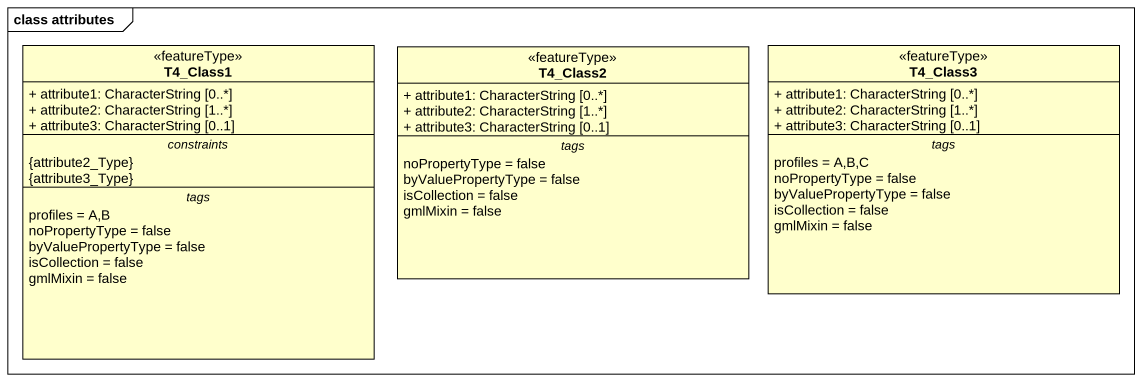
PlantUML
@startuml
mainframe class attributes
hide circle
hide empty members
skinparam classAttributeIconSize 0
class T4_Class1 <<featureType>> {
  + attribute1: CharacterString [0..*]
  + attribute2: CharacterString [1..*]
  + attribute3: CharacterString [0..1]
  -- constraints --
  {attribute2_Type}
  {attribute3_Type}
  -- tags --
  profiles = A,B
  noPropertyType = false
  byValuePropertyType = false
  isCollection = false
  gmlMixin = false
}
class T4_Class2 <<featureType>> {
  + attribute1: CharacterString [0..*]
  + attribute2: CharacterString [1..*]
  + attribute3: CharacterString [0..1]
  -- tags --
  noPropertyType = false
  byValuePropertyType = false
  isCollection = false
  gmlMixin = false
}
class T4_Class3 <<featureType>> {
  + attribute1: CharacterString [0..*]
  + attribute2: CharacterString [1..*]
  + attribute3: CharacterString [0..1]
  -- tags --
  profiles = A,B,C
  noPropertyType = false
  byValuePropertyType = false
  isCollection = false
  gmlMixin = false
}
@enduml
